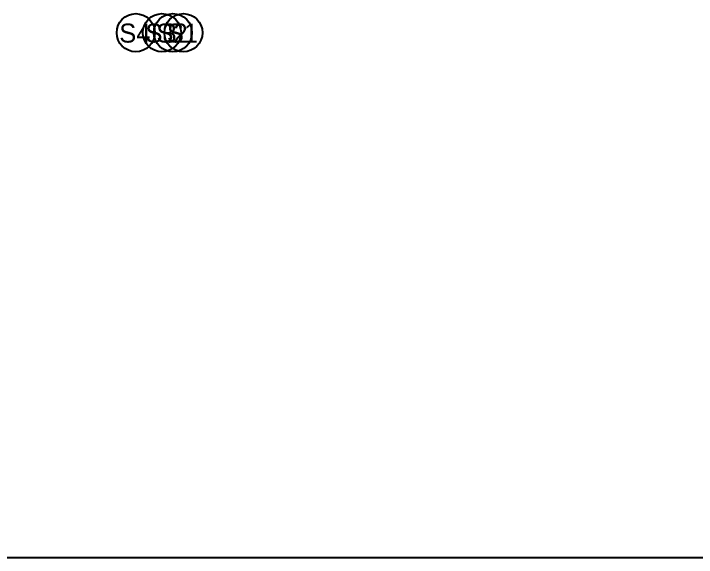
# Model space of a CAD drawing. Extents: x 692141 to 693595, y 1492301 to 1494225.
# Drawn here: x 692284.7 to 692356.3, y 1492300.5 to 1492357.6 of the extents above; entities that cross this region are included whole.
import ezdxf

# ---------------------------------------------------------------- set-up
doc = ezdxf.new("R2010")
doc.units = 0
doc.header["$MEASUREMENT"] = 0
doc.layers.add('AREA', color=8, linetype='Continuous')
doc.layers.add('S-GRID-IDEN', color=1, linetype='Continuous', lineweight=25)
doc.styles.add('Browallia New_1', font='Browallia New.ttf', dxfattribs={"height": 1000})

# ---------------------------------------------------------------- blocks, each defined once
blk = doc.blocks.new('Grid - INFRA-AR_Grid Head-309054-500_ELEVATION 4')
at = {"layer": 'S-GRID-IDEN'}
blk.add_circle((266500, -12721), 2000, dxfattribs=at)

msp = doc.modelspace()

# ---------------------------------------------------------------- linework, layer by layer
at = {"layer": 'AREA'}
msp.add_lwpolyline([(692878.621, 1494169.978), (692140.984, 1494169.978), (692140.984, 1492300.54), (692878.621, 1492300.54)], close=True, dxfattribs=at)

# ---------------------------------------------------------------- block references
at = {"layer": 'S-GRID-IDEN', "xscale": 0.001, "yscale": 0.001, "zscale": 0.001}
for p in [(692031.009, 1492368.318), (692033.759, 1492368.318), (692034.909, 1492368.318), (692036.008, 1492368.318)]:
    msp.add_blockref('Grid - INFRA-AR_Grid Head-309054-500_ELEVATION 4', p, dxfattribs=at)

# ---------------------------------------------------------------- texts
at = {"layer": 'S-GRID-IDEN', "lineweight": 5, "char_height": 2, "width": 4.20886, "attachment_point": 1, "style": 'Browallia New_1'}
for s, insert in [('S4', (692295.775, 1492356.559)), ('S3', (692298.525, 1492356.559)), ('S2', (692299.675, 1492356.559)), ('S1', (692300.775, 1492356.559))]:
    msp.add_mtext(s, dxfattribs=dict(at, insert=insert))

doc.saveas('drawing.dxf')
